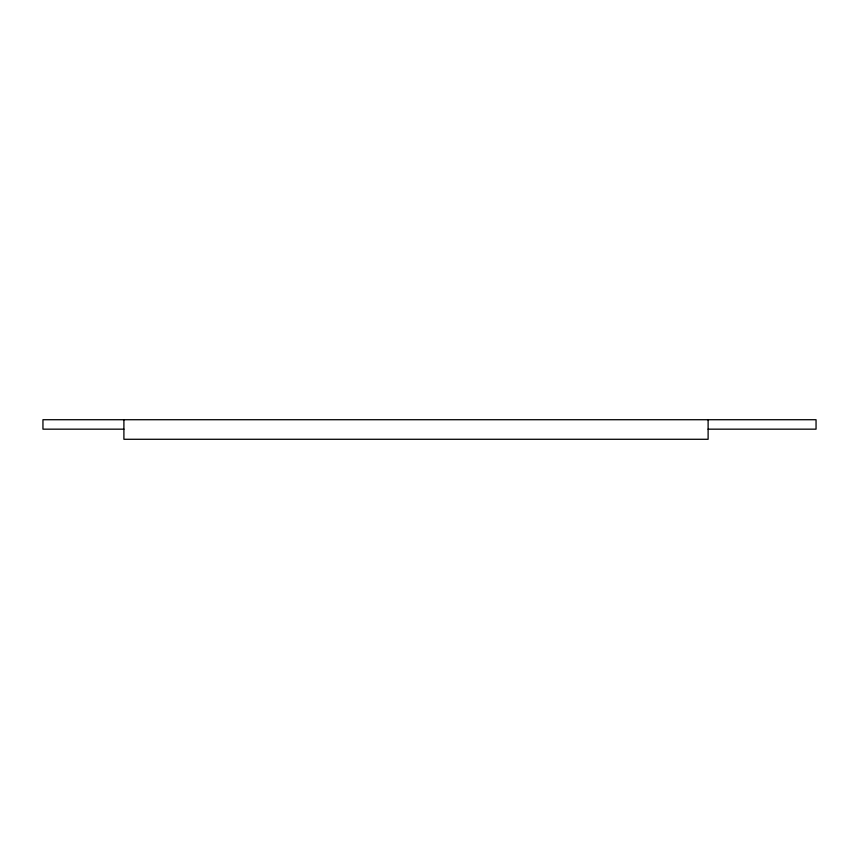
<?xml version="1.0" encoding="UTF-8"?>
<svg xmlns="http://www.w3.org/2000/svg" width="859" height="859" viewBox="0 0 859 859"><rect width="100%" height="100%" fill="white"/><g stroke="black" fill="none" stroke-linecap="round" stroke-linejoin="round"><path stroke-width="1.29" d="M123.9 429.167L42.95 429.167L42.95 419.718L816.05 419.718L816.05 429.167L708.117 429.167M708.117 419.718L708.117 439.282L123.9 439.282L123.9 419.718"/></g></svg>
